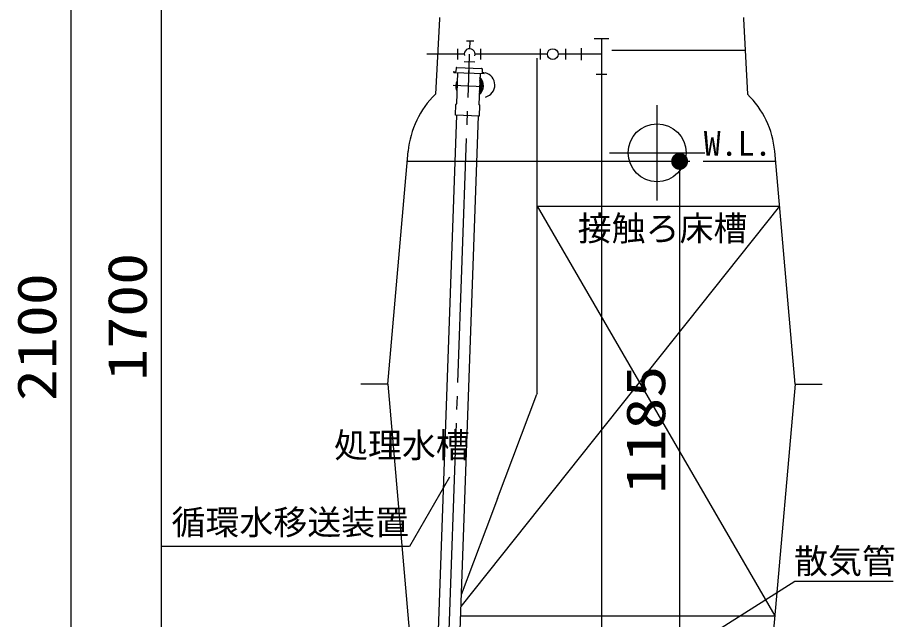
# Model space of a CAD drawing. Units: millimetres, scale not verified. Extents: x -8093 to 8093, y -5792 to 5792.
# Drawn here: x -1044 to 894, y -3127 to -1796 of the extents above; entities that cross this region are included whole.
import ezdxf
from ezdxf.enums import TextEntityAlignment as Align

# ---------------------------------------------------------------- set-up
doc = ezdxf.new("R2010")
doc.units = ezdxf.units.MM
doc.header["$LTSCALE"] = 30
doc.linetypes.add('LONG_CHAIN', pattern=[21, 18, -1, 1, -1])
doc.linetypes.add('LONG_DOUBLE_CHAIN', pattern=[21.8, 18, -1, 0.6, -0.6, 0.6, -1])
doc.layers.add('0-1_00クル-フ-0躯体', color=3, linetype='Continuous', lineweight=25)
doc.layers.add('0-4_00クル-フ-6寸法', color=132, linetype='Continuous', lineweight=25)
doc.styles.add('ＭＳ ゴシック', font='')
doc.styles.get('ＭＳ ゴシック').set_extended_font_data('MS Gothic')

msp = doc.modelspace()

# ---------------------------------------------------------------- linework, layer by layer
at = {"layer": '0-1_00クル-フ-0躯体'}
for p, q in [((-111.25, -1798.66), (-119.98, -1965.33)), ((-111.01, -1795.91), (-111.25, -1798.66)), ((560.59, -1795.91), (560.83, -1798.66)), ((560.83, -1798.66), (569.57, -1965.33)), ((-35.32, -1848.4), (-51.5, -1847.82)), ((-44.01, -1864.79), (-43.41, -1848.11)), ((230.67, -1842.59), (262.91, -1842.59)), ((246.79, -1842.59), (246.79, -3172.78)), ((-56.43, -1876.78), (-139.13, -1876.78)), ((-71.09, -1865.13), (-71.09, -1888.42)), ((-45.52, -1907.25), (-44.43, -1876.78)), ((127.35, -1876.78), (-32.44, -1876.78)), ((-20.22, -1865.13), (-20.22, -1888.42)), ((111.36, -1865.13), (111.36, -1888.42)), ((246.79, -1876.78), (151.34, -1876.78)), ((167.33, -1865.13), (167.33, -1888.42)), ((202.37, -1863.29), (202.37, -1890.27)), ((202.37, -1863.29), (202.37, -1890.27)), ((202.37, -1865.14), (202.37, -1888.42)), ((270.09, -1867.74), (564.45, -1867.74)), ((-56.15, -1893), (-33.18, -1893.81)), ((104.79, -2626.72), (104.79, -1885.78)), ((-79.4, -1917.07), (-79.34, -1915.57)), ((-79.4, -1917.07), (-12.43, -1919.46)), ((-79.34, -1915.57), (-75.32, -1915.71)), ((-77.9, -1917.12), (-77.84, -1915.62)), ((-75.9, -1917.19), (-75.84, -1915.69)), ((-74.09, -1907.2), (-74.8, -1915.26)), ((-73.06, -1906.29), (-17.99, -1908.25)), ((-72.86, -1986.35), (-70.4, -1917.39)), ((-46.07, -1922.61), (-45.37, -1902.98)), ((-17.02, -1909.24), (-16.89, -1917.32)), ((-12.38, -1917.96), (-16.41, -1917.82)), ((-15.93, -1919.33), (-15.88, -1917.83)), ((-13.93, -1919.4), (-13.88, -1917.91)), ((-12.43, -1919.46), (-12.38, -1917.96)), ((-21.43, -1919.14), (-23.89, -1988.09)), ((235.15, -1921.2), (258.43, -1921.2)), ((-75.91, -2011.45), (-75.08, -1988.27)), ((-73.9, -1987.31), (-74.05, -1987.3)), ((-22.78, -1989.13), (-22.93, -1989.13)), ((-22.64, -2013.35), (-21.81, -1990.17)), ((-73.27, -2011.85), (-116.28, -3217.06)), ((-22.95, -2013.64), (-75.62, -2011.76)), ((-25.3, -2013.56), (-68.31, -3218.77)), ((-225.21, -2606.78), (-180.14, -2091.62)), ((674.79, -2606.78), (629.72, -2091.62)), ((640.37, -2213.28), (-64.01, -3098.16)), ((104.79, -2213.28), (640.37, -2213.28)), ((104.79, -2213.28), (630, -3118.78)), ((-225.21, -2606.78), (-285.21, -2606.78)), ((-225.21, -2606.78), (-177.68, -3150.03)), ((674.79, -2606.78), (627.26, -3150.03)), ((674.79, -2606.78), (734.79, -2606.78)), ((17.12, -2859.34), (104.22, -2628.24)), ((104.79, -2626.72), (104.22, -2628.24)), ((-177.39, -2965.13), (-185.39, -2965.13)), ((-64.75, -3118.78), (630, -3118.78))]:
    msp.add_line(p, q, dxfattribs=at)
at = {"layer": '0-1_00クル-フ-0躯体', "linetype": 'LONG_CHAIN'}
for p, q in [((-92.81, -3232.25), (-45.52, -1907.27)), ((-13.26, -1948.91), (-80.67, -1946.5)), ((369.79, -2200.03), (369.79, -1989.52)), ((264.54, -2094.78), (475.05, -2094.78))]:
    msp.add_line(p, q, dxfattribs=at)
at = {"layer": '0-1_00クル-フ-0躯体', "linetype": 'LONG_DOUBLE_CHAIN'}
msp.add_line((-182.08, -2113.78), (631.66, -2113.78), dxfattribs=at)
at = {"layer": '0-1_00クル-フ-0躯体', "color": 4}
for p, q in [((-89.06, -2812.34), (-177.39, -2965.13)), ((-185.39, -2965.13), (-726.6, -2965.13)), ((682.26, -3041.83), (891.4, -3041.83))]:
    msp.add_line(p, q, dxfattribs=at)
at = {"layer": '0-1_00クル-フ-0躯体'}
for points in [[(17.12, -2859.34), (-8.73, -2927.93), (-63.08, -3072.16)], [(439.19, -3190.74), (674.26, -3041.83), (682.26, -3041.83)]]:
    msp.add_lwpolyline(points, dxfattribs=at)
for centre, radius in [((139.35, -1876.78), 12), ((369.79, -2094.78), 64)]:
    msp.add_circle(centre, radius, dxfattribs=at)
for centre, radius, start, end in [((-44.43, -1876.78), 12, 341.3122, 194.5998), ((-75.3, -1915.21), 0.5, 267.956, 354.956), ((-73.09, -1907.29), 1, 87.956, 174.956), ((-18.02, -1909.25), 1, 0.956, 87.956), ((-16.39, -1917.32), 0.5, 180.956, 267.956), ((-16.24, -1945.04), 27.5, 284.82973, 76.43845), ((-48.21, -1947.65), 26.65, 153.78354, 200.12846), ((-46.97, -1947.7), 26.65, 334.78354, 21.12846), ((19.1, -2109.05), 200, 134.06067, 175), ((430.48, -2109.05), 200, 5, 45.93933), ((-74.08, -1988.3), 1, 87.956, 177.956), ((-73.86, -1986.31), 1, 267.956, 357.956), ((-22.89, -1988.13), 1, 177.956, 267.956), ((-22.81, -1990.13), 1, 357.956, 87.956), ((-75.61, -2011.46), 0.3, 177.956, 267.956), ((-22.94, -2013.34), 0.3, 267.956, 357.956)]:
    msp.add_arc(centre, radius, start, end, dxfattribs=at)
for centre, major_axis, start_param, end_param in [((-40.37, -1946.69), (3.46, 26.43), 3.9810078, 5.6341905), ((-43.26, -1946.31), (3.46, 26.43), 4.1420376, 5.4546142), ((-43.26, -1946.31), (3.18, 24.29), 4.2636504, 5.3346771)]:
    msp.add_ellipse(centre, major_axis=major_axis, ratio=0.994339, start_param=start_param, end_param=end_param, dxfattribs=at)
at = {"layer": '0-4_00クル-フ-6寸法', "color": 4}
for p, q in [((-925.97, -1456.78), (-925.97, -3556.78)), ((-725.97, -1606.78), (-725.97, -3306.78)), ((299.68, -2113.78), (419.68, -2113.78)), ((419.68, -2113.78), (419.68, -3298.78))]:
    msp.add_line(p, q, dxfattribs=at)
at = {"layer": '0-4_00クル-フ-6寸法'}
for points in [[(419.68, -2113.78), (400.96, -2112.6), (401.26, -2110.27)], [(419.68, -2113.78), (401.26, -2110.27), (401.84, -2107.99)], [(419.68, -2113.78), (401.84, -2107.99), (402.71, -2105.8)], [(419.68, -2113.78), (402.71, -2105.8), (403.85, -2103.73)], [(419.68, -2113.78), (403.85, -2103.73), (405.23, -2101.83)], [(419.68, -2113.78), (405.23, -2101.83), (406.84, -2100.11)], [(419.68, -2113.78), (406.84, -2100.11), (408.66, -2098.61)], [(419.68, -2113.78), (408.66, -2098.61), (410.64, -2097.35)], [(419.68, -2113.78), (410.64, -2097.35), (412.77, -2096.35)], [(419.68, -2113.78), (412.77, -2096.35), (415.01, -2095.62)], [(419.68, -2113.78), (415.01, -2095.62), (417.33, -2095.18)], [(419.68, -2113.78), (417.33, -2095.18), (419.68, -2095.03)], [(419.68, -2113.78), (419.68, -2095.03), (422.03, -2095.18)], [(419.68, -2113.78), (422.03, -2095.18), (424.34, -2095.62)], [(419.68, -2113.78), (424.34, -2095.62), (426.58, -2096.35)], [(419.68, -2113.78), (426.58, -2096.35), (428.71, -2097.35)], [(419.68, -2113.78), (428.71, -2097.35), (430.7, -2098.61)], [(419.68, -2113.78), (430.7, -2098.61), (432.51, -2100.11)], [(419.68, -2113.78), (432.51, -2100.11), (434.12, -2101.83)], [(419.68, -2113.78), (434.12, -2101.83), (435.51, -2103.73)], [(419.68, -2113.78), (435.51, -2103.73), (436.64, -2105.8)], [(419.68, -2113.78), (436.64, -2105.8), (437.51, -2107.99)], [(419.68, -2113.78), (437.51, -2107.99), (438.1, -2110.27)], [(419.68, -2113.78), (438.1, -2110.27), (438.39, -2112.6)], [(419.68, -2113.78), (400.96, -2114.96), (400.96, -2112.6)], [(419.68, -2113.78), (401.26, -2117.29), (400.96, -2114.96)], [(419.68, -2113.78), (401.84, -2119.57), (401.26, -2117.29)], [(419.68, -2113.78), (402.71, -2121.76), (401.84, -2119.57)], [(419.68, -2113.78), (403.85, -2123.83), (402.71, -2121.76)], [(419.68, -2113.78), (405.23, -2125.73), (403.85, -2123.83)], [(419.68, -2113.78), (406.84, -2127.45), (405.23, -2125.73)], [(419.68, -2113.78), (408.66, -2128.95), (406.84, -2127.45)], [(419.68, -2113.78), (410.64, -2130.21), (408.66, -2128.95)], [(419.68, -2113.78), (412.77, -2131.21), (410.64, -2130.21)], [(419.68, -2113.78), (415.01, -2131.94), (412.77, -2131.21)], [(419.68, -2113.78), (417.33, -2132.38), (415.01, -2131.94)], [(419.68, -2113.78), (419.68, -2132.53), (417.33, -2132.38)], [(419.68, -2113.78), (438.39, -2112.6), (438.39, -2114.96)], [(419.68, -2113.78), (422.03, -2132.38), (419.68, -2132.53)], [(419.68, -2113.78), (424.34, -2131.94), (422.03, -2132.38)], [(419.68, -2113.78), (426.58, -2131.21), (424.34, -2131.94)], [(419.68, -2113.78), (428.71, -2130.21), (426.58, -2131.21)], [(419.68, -2113.78), (430.7, -2128.95), (428.71, -2130.21)], [(419.68, -2113.78), (432.51, -2127.45), (430.7, -2128.95)], [(419.68, -2113.78), (434.12, -2125.73), (432.51, -2127.45)], [(419.68, -2113.78), (435.51, -2123.83), (434.12, -2125.73)], [(419.68, -2113.78), (436.64, -2121.76), (435.51, -2123.83)], [(419.68, -2113.78), (437.51, -2119.57), (436.64, -2121.76)], [(419.68, -2113.78), (438.1, -2117.29), (437.51, -2119.57)], [(419.68, -2113.78), (438.39, -2114.96), (438.1, -2117.29)]]:
    msp.add_solid(points, dxfattribs=at)

# ---------------------------------------------------------------- texts
at = {"layer": '0-1_00クル-フ-0躯体', "color": 4, "style": 'ＭＳ ゴシック'}
for s, p in [('W.L.', (472.97, -2117.89)), ('接触ろ床槽', (194.42, -2305.94)), ('処理水槽', (-344.06, -2785.28)), ('循環水移送装置', (-703.24, -2955.69)), ('散気管', (672.64, -3041.49))]:
    msp.add_text(s, height=54.99, dxfattribs=at).set_placement(p, align=Align.BOTTOM_LEFT)
at = {"layer": '0-4_00クル-フ-6寸法', "color": 3, "style": 'ＭＳ ゴシック', "width": 1.2}
for s, p in [('1700', (-731.81, -2599.06)), ('2100', (-931.81, -2643.92)), ('1185', (413.83, -2848.57))]:
    msp.add_text(s, height=86.66, rotation=90, dxfattribs=at).set_placement(p, align=Align.BOTTOM_LEFT)

doc.saveas('drawing.dxf')
